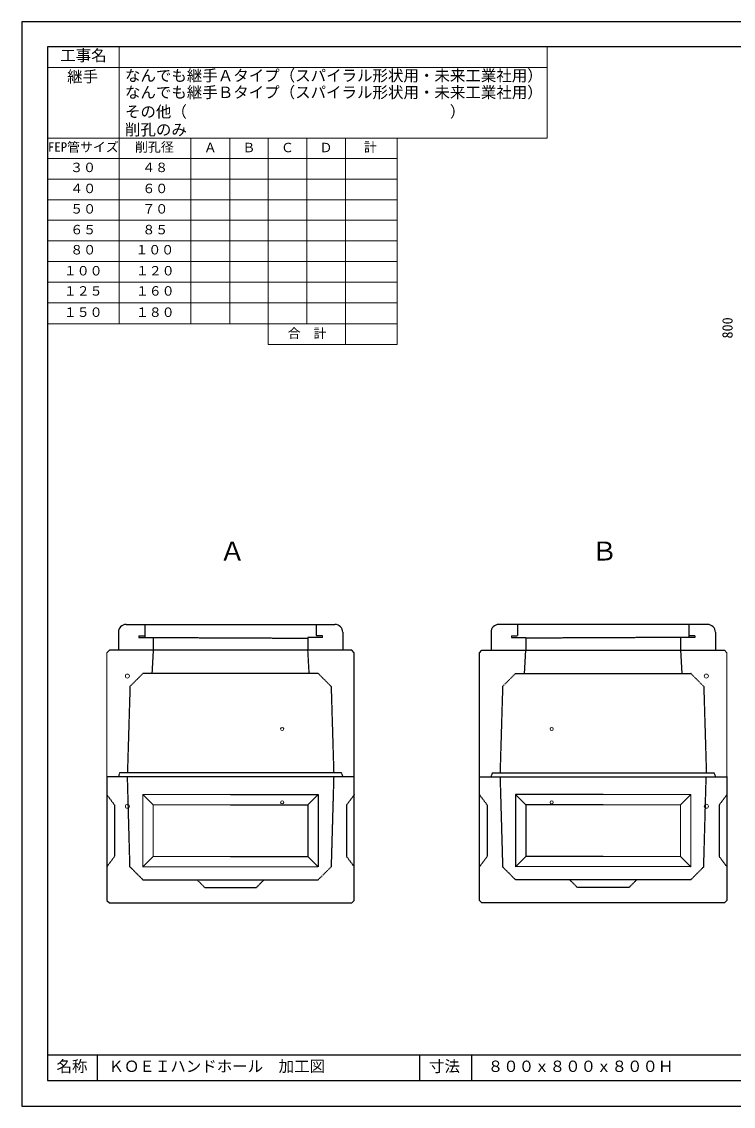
# Model space of a CAD drawing. Units: millimetres, scale not verified. Extents: x -297 to 298, y -210 to 211.
# Drawn here: x -297 to -21, y -210 to 210.5 of the extents above; entities that cross this region are included whole.
import ezdxf
from ezdxf.enums import TextEntityAlignment as Align

# ---------------------------------------------------------------- set-up
doc = ezdxf.new("R2010")
doc.units = ezdxf.units.MM
doc.linetypes.add('USER2', pattern=[4.7625, 3.175, -1.5875])
doc.layers.add('0-0', color=7, linetype='Continuous')
for name, color, linetype, lineweight in [('0-1_0', 9, 'Continuous', 25), ('0-2_dims', 7, 'Continuous', 18), ('0-3_pen1実線', 4, 'Continuous', 13), ('0-4_pen2実線', 3, 'Continuous', 13), ('0-5_pen3実線', 7, 'Continuous', 25), ('0-6_pen4実線', 7, 'Continuous', 25), ('0-7_pen2破線', 3, 'USER2', 25), ('0-8_鉄筋', 7, 'Continuous', 25), ('0-9_draw', 7, 'Continuous', 13)]:
    doc.layers.add(name, color=color, linetype=linetype, lineweight=lineweight)
doc.styles.add('ＭＳ ゴシック', font='')
doc.styles.get('ＭＳ ゴシック').set_extended_font_data('MS Gothic')

# ---------------------------------------------------------------- blocks, each defined once
blk = doc.blocks.new('部分図 1')
at = {"layer": '0-1_0'}
blk.add_lwpolyline([(0.1, 0.3), (11898.1, 0.3), (11898.1, 8410.3), (0.1, 8410.3)], close=True, dxfattribs=at)
at = {"layer": '0-2_dims'}
for p, q in [((755.1, 6066.8), (755.1, 8215.2)), ((4075.2, 7506.5), (4075.2, 8215.2)), ((200.1, 8055.5), (4076.2, 8055.5)), ((200.1, 7506.5), (4076.2, 7506.5)), ((1313.17, 6066.8), (1313.17, 7507.2)), ((1313.17, 6066.8), (1313.17, 7506.8)), ((1613.17, 6066.8), (1613.17, 7506.8)), ((1912.17, 5908), (1912.17, 7506.8)), ((2211.17, 6066.8), (2211.17, 7506.8)), ((2511.17, 5906), (2511.17, 7506.8)), ((200.17, 7349), (2913.17, 7349)), ((200.1, 7190), (2913.1, 7190)), ((200.1, 7028.2), (2913.1, 7028.2)), ((200.1, 6870.4), (2913.1, 6870.4)), ((200.1, 6711.4), (2913.1, 6711.4)), ((200.1, 6550.4), (2913.1, 6550.4)), ((200.1, 6390.4), (2913.1, 6390.4)), ((200.1, 6231.6), (2913.1, 6231.6)), ((2913.17, 6066.8), (2913.17, 5906.1)), ((1912.17, 5906.1), (2913.17, 5906.1))]:
    blk.add_line(p, q, dxfattribs=at)
blk.add_lwpolyline([(200.17, 6066.8), (2913.17, 6066.8), (2913.17, 7506.8), (200.17, 7506.8)], close=True, dxfattribs=at)
at = {"layer": '0-3_pen1実線'}
for p, q in [((2220, 3630.24), (2225.96, 3636.2)), ((3910, 3630.24), (3904.04, 3636.2))]:
    blk.add_line(p, q, dxfattribs=at)
at = {"layer": '0-4_pen2実線'}
for p, q in [((2332, 3648.2), (2332, 3636.2)), ((3798, 3648.2), (3798, 3636.2))]:
    blk.add_line(p, q, dxfattribs=at)
for centre, radius in [((820, 3336.2), 16), ((5310, 3336.2), 16), ((2020, 2926.2), 12), ((4110, 2926.2), 12), ((2020, 2357), 12), ((4110, 2357), 12), ((820, 2327), 16), ((5310, 2327), 16)]:
    blk.add_circle(centre, radius, dxfattribs=at)
at = {"layer": '0-5_pen3実線'}
for p, q in [((810, 3736.2), (2430, 3736.2)), ((5320, 3736.2), (3700, 3736.2)), ((750, 3676.2), (750, 3536.2)), ((2490, 3676.2), (2490, 3536.2)), ((3640, 3676.2), (3640, 3536.2)), ((5380, 3676.2), (5380, 3536.2)), ((2560, 3536.2), (680, 3536.2)), ((2580, 3516.2), (2560, 3536.2)), ((3550, 3516.2), (3570, 3536.2)), ((3570, 3536.2), (5450, 3536.2)), ((2580, 2556.2), (2580, 3516.2)), ((3550, 2556.2), (3550, 3516.2)), ((660, 2557), (660, 1597)), ((2580, 2556.2), (660, 2556.2)), ((2580, 1597), (2580, 2557)), ((3550, 1597), (3550, 2557)), ((3550, 2556.2), (5470, 2556.2)), ((5470, 2557), (5470, 1597)), ((1620, 2417), (2300, 2417)), ((2300, 2417), (2220, 2337)), ((2300, 2417), (2300, 1857)), ((4510, 2417), (3830, 2417)), ((3830, 2417), (3910, 2337)), ((3830, 2417), (3830, 1857)), ((1620, 2337), (2220, 2337)), ((2220, 2337), (2220, 1937)), ((4510, 2337), (3910, 2337)), ((3910, 2337), (3910, 1937)), ((1620, 1937), (2220, 1937)), ((2220, 1937), (2300, 1857)), ((3910, 1937), (3830, 1857)), ((4510, 1937), (3910, 1937)), ((940, 1857), (2297.06, 1859.94)), ((5190, 1857), (3832.94, 1859.94)), ((660, 1597), (680, 1577)), ((680, 1577), (2560, 1577)), ((2580, 1597), (2560, 1577)), ((3550, 1597), (3570, 1577)), ((5450, 1577), (3570, 1577)), ((5470, 1597), (5450, 1577)), ((586.1, 400.3), (586.1, 200.3)), ((3488.1, 400.3), (3488.1, 200.3))]:
    blk.add_line(p, q, dxfattribs=at)
for centre, start, end in [((810, 3676.2), 90, 180), ((2430, 3676.2), 0, 90), ((3700, 3676.2), 90, 180), ((5320, 3676.2), 0, 90)]:
    blk.add_arc(centre, 60, start, end, dxfattribs=at)
at = {"layer": '0-6_pen4実線'}
for p, q in [((200.1, 400.3), (11709.1, 400.3)), ((3085.4, 400.3), (3085.4, 200.3))]:
    blk.add_line(p, q, dxfattribs=at)
blk.add_lwpolyline([(200.1, 200.3), (11709.1, 200.3), (11709.1, 8215.3), (200.1, 8215.3)], close=True, dxfattribs=at)
at = {"layer": '0-7_pen2破線'}
for p, q in [((956, 3736.2), (956, 3636.2)), ((2284, 3736.2), (2284, 3648.2)), ((3846, 3736.2), (3846, 3648.2)), ((5174, 3736.2), (5174, 3636.2)), ((908, 3648.2), (956, 3648.2)), ((908, 3648.2), (908, 3636.2)), ((908, 3636.2), (2220, 3630.24)), ((1020, 3636.2), (1020, 3536.2)), ((2220, 3636.2), (2220, 3536.2)), ((2332, 3636.2), (2220, 3636.2)), ((2332, 3648.2), (2284, 3648.2)), ((3798, 3648.2), (3846, 3648.2)), ((3798, 3636.2), (3910, 3636.2)), ((5222, 3636.2), (3910, 3630.24)), ((3910, 3636.2), (3910, 3536.2)), ((5110, 3636.2), (5110, 3536.2)), ((5222, 3648.2), (5174, 3648.2)), ((5222, 3648.2), (5222, 3636.2)), ((1020, 3536.2), (1010, 3356.2)), ((2230, 3356.2), (2220, 3536.2)), ((3900, 3356.2), (3910, 3536.2)), ((5110, 3536.2), (5120, 3356.2)), ((840, 3256.2), (940, 3356.2)), ((1620, 3356.2), (940, 3356.2)), ((2300, 3356.2), (1620, 3356.2)), ((2300, 3356.2), (2400, 3256.2)), ((3830, 3356.2), (3730, 3256.2)), ((3830, 3356.2), (4510, 3356.2)), ((4510, 3356.2), (5190, 3356.2)), ((5290, 3256.2), (5190, 3356.2)), ((840, 3256.2), (820, 2586.2)), ((2400, 3256.2), (2420, 2586.2)), ((3730, 3256.2), (3710, 2586.2)), ((5290, 3256.2), (5310, 2586.2)), ((760, 2586.2), (750, 2556.2)), ((1620, 2586.2), (760, 2586.2)), ((840, 1857), (820.82, 2557)), ((2480, 2586.2), (1620, 2586.2)), ((2480, 2586.2), (2490, 2556.2)), ((3650, 2586.2), (3640, 2556.2)), ((3650, 2586.2), (4510, 2586.2)), ((4510, 2586.2), (5370, 2586.2)), ((5290, 1857), (5309.18, 2557)), ((5370, 2586.2), (5380, 2556.2)), ((660, 2417), (720, 2337)), ((2580, 2417), (2520, 2337)), ((3550, 2417), (3610, 2337)), ((5470, 2417), (5410, 2337)), ((2520, 2337), (2520, 1937)), ((3610, 2337), (3610, 1937)), ((2520, 1937), (2580, 1857)), ((3610, 1937), (3550, 1857)), ((940, 1757), (840, 1857)), ((5190, 1757), (5290, 1857)), ((940, 1757), (2300, 1757)), ((1420, 1697), (1360, 1757)), ((1420, 1697), (1820, 1697)), ((1820, 1697), (1880, 1757)), ((5190, 1757), (3830, 1757)), ((4310, 1697), (4250, 1757)), ((4710, 1697), (4310, 1697)), ((4710, 1697), (4770, 1757))]:
    blk.add_line(p, q, dxfattribs=at)
for points in [[(2420, 2557), (2400, 1857), (2300, 1757)], [(3710, 2557), (3730, 1857), (3830, 1757)], [(720, 2337), (720, 1937), (660, 1857)], [(5410, 2337), (5410, 1937), (5470, 1857)]]:
    blk.add_lwpolyline(points, dxfattribs=at)
at = {"layer": '0-9_draw'}
for p, q in [((660, 3516.2), (680, 3536.2)), ((5470, 3516.2), (5450, 3536.2)), ((660, 3516.2), (660, 2556.2)), ((5470, 3516.2), (5470, 2556.2)), ((940, 2417), (1620, 2417)), ((940, 2417), (940, 1857)), ((940, 2417), (1020, 2337)), ((5190, 2417), (4510, 2417)), ((5190, 2417), (5110, 2337)), ((5190, 2417), (5190, 1857)), ((1020, 2337), (1620, 2337)), ((1020, 2337), (1020, 1937)), ((5110, 2337), (4510, 2337)), ((5110, 2337), (5110, 1937)), ((1020, 1937), (940, 1857)), ((1020, 1937), (1620, 1937)), ((5110, 1937), (4510, 1937)), ((5110, 1937), (5190, 1857))]:
    blk.add_line(p, q, dxfattribs=at)
at = {"layer": '0-2_dims', "style": 'ＭＳ ゴシック'}
for s, height, p in [('工事名', 87.98, (299.1, 8078.2)), ('継手', 87.98, (353.1, 7914.2)), ('なんでも継手Ａタイプ（スパイラル形状用・未来工業社用）\u3000\u3000', 87.98, (801.1, 7922.2)), ('なんでも継手Ｂタイプ（スパイラル形状用・未来工業社用）\u3000\u3000', 87.98, (801.1, 7792.2)), ('その他（\u3000\u3000\u3000\u3000\u3000\u3000\u3000\u3000\u3000\u3000\u3000\u3000\u3000\u3000\u3000\u3000\u3000）', 87.98, (801.1, 7642.2)), ('削孔のみ', 87.98, (801.1, 7503.2)), ('FEP管サイズ', 73.31, (203.17, 7379.9)), ('削孔径', 73.31, (879.17, 7379.9)), ('Ａ', 73.31, (1413.17, 7375.9)), ('Ｂ', 73.31, (1712.17, 7375.9)), ('Ｃ', 73.31, (2011.17, 7375.9)), ('Ｄ', 73.31, (2310.17, 7375.9)), ('計', 73.31, (2654.17, 7378.9)), ('３０', 73.31, (376.17, 7221.9)), ('４８', 73.31, (935.17, 7221.9)), ('４０', 73.31, (377.07, 7058.9)), ('６０', 73.31, (936.07, 7058.9)), ('５０', 73.31, (377.07, 6900.5)), ('７０', 73.31, (936.07, 6900.5)), ('６５', 73.31, (377.07, 6739.5)), ('８５', 73.31, (936.07, 6739.5)), ('８０', 73.31, (377.17, 6583.5)), ('１００', 73.31, (882.17, 6583.5)), ('１００', 73.31, (327.07, 6420.5)), ('１２０', 73.31, (886.07, 6420.5)), ('１２５', 73.31, (327.07, 6264.1)), ('１６０', 73.31, (886.07, 6264.1)), ('１５０', 73.31, (327.07, 6099.1)), ('１８０', 73.31, (886.07, 6099.1)), ('合\u3000計', 73.31, (2063.17, 5935.9))]:
    blk.add_text(s, height=height, dxfattribs=at).set_placement(p, align=Align.BOTTOM_LEFT)
blk.add_text('800', height=80.65, rotation=90, dxfattribs=at).set_placement((5538, 5953.5), align=Align.BOTTOM_LEFT)
at = {"layer": '0-5_pen3実線', "style": 'ＭＳ ゴシック'}
for s, p in [('名称', (270.1, 240.3)), ('ＫＯＥＩハンドホール\u3000加工図', (673.1, 240.3)), ('寸法', (3159.3, 240.3)), ('８００ｘ８００ｘ８００Ｈ', (3615.1, 240.3))]:
    blk.add_text(s, height=87.98, dxfattribs=at).set_placement(p, align=Align.BOTTOM_LEFT)
at = {"layer": '0-8_鉄筋', "style": 'ＭＳ ゴシック'}
for s, p in [('Ａ', (1533.97, 4188.23)), ('Ｂ', (4419.97, 4188.23))]:
    blk.add_text(s, height=146.6, dxfattribs=at).set_placement(p, align=Align.BOTTOM_LEFT)

msp = doc.modelspace()

# ---------------------------------------------------------------- block references
at = {"layer": '0-0', "xscale": 0.05, "yscale": 0.05}
msp.add_blockref('部分図 1', (-297, -210), dxfattribs=at)

doc.saveas('drawing.dxf')
